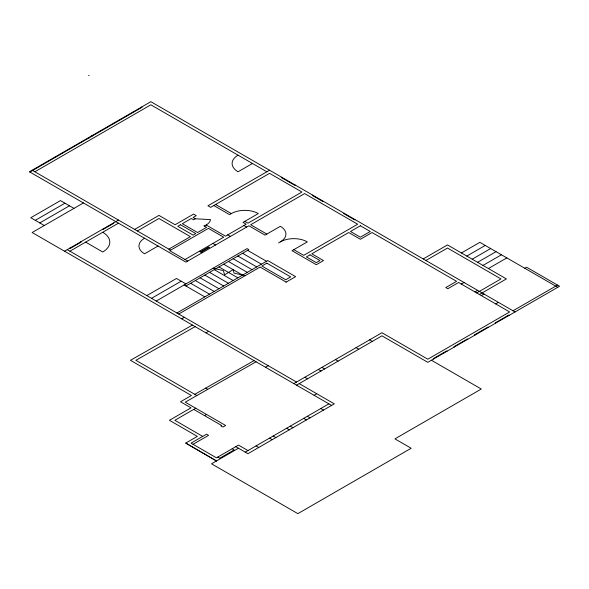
<?xml version="1.0" encoding="UTF-8"?>
<svg xmlns="http://www.w3.org/2000/svg" width="589" height="589" viewBox="0 0 589 589"><rect width="100%" height="100%" fill="white"/><g stroke="black" fill="none" stroke-linecap="round" stroke-linejoin="round"><path stroke-width="0.88" d="M29.899 172.04L142.082 107.272L141.632 107.014M34.847 171.782L150.85 104.813L266.846 171.782M35.296 220.323L64.967 203.19M39.794 222.922L69.465 205.789M83.402 202.933L32.145 232.522L331.592 405.409M64.518 251.216L118.477 220.065M69.914 251.216L118.477 223.179M134.66 229.408L158.942 215.39L175.124 224.74L193.56 214.094L196.255 215.655L193.111 217.466L195.357 218.769L210.545 219.638A15.262 8.813 0 0 1 206.15 224.998L204.354 226.036M252.46 163.477L238.074 171.782A20.35 11.751 0 0 1 238.074 155.165M137.355 230.969L158.942 218.504L190.416 236.675L168.829 249.14M269.548 170.221L207.946 205.789L210.648 207.343L269.548 173.343L301.921 192.029L247.962 223.179L244.818 221.361M195.357 218.769L193.56 219.807L191.315 218.504L182.318 223.702L197.609 232.522L206.599 227.332L203.904 225.778M158.043 246.025L144.555 253.807A19.076 11.014 0 0 1 144.555 238.236M281.689 177.23L281.233 177.495L294.728 185.277L295.177 185.02M206.15 224.998L225.484 236.16L246.165 224.218L243.021 222.399L258.306 213.571A19.076 11.014 0 0 0 231.33 213.571L229.533 214.617L213.792 205.524M185.02 259.521L223.687 237.198L208.396 228.37L169.728 250.693L187.714 261.082M200.415 251.797L208.749 246.99L209.419 247.38L201.092 252.188M312.707 195.143L312.258 195.401L323.052 201.637L323.501 201.372M146.801 295.604L176.472 278.472L185.918 283.92M151.52 298.328L181.198 281.196M156.24 301.053L247.063 248.617L248.867 249.655L185.918 285.996M278.538 242.911L280.335 241.873A19.076 11.014 0 0 1 307.311 241.873L292.026 250.693L316.308 264.711L323.501 260.559L311.809 253.807L348.681 232.522L360.372 239.274L372.057 232.522L456.585 281.328L445.799 287.557L447.817 288.728L458.61 282.492L509.64 311.956L427.813 359.202L381.952 332.726L293.823 383.601M344.182 213.314L343.733 213.571L354.526 219.807L354.976 219.542M67.22 249.655L176.928 312.995L267.745 260.559L295.626 276.653L285.959 282.234M176.928 312.995L178.717 314.04L260.102 267.053L286.18 282.109M423.204 258.939L447.485 244.921L506.385 278.928L479.409 294.5M425.899 260.493L447.485 248.035L500.989 278.928L476.707 292.947M256.06 361.801L185.24 402.162L225.646 425.486L222.944 427.047L220.919 425.876L221.597 425.486L193.722 409.392M461.423 252.968L479.858 242.322L557.754 287.299M265.499 367.249L268.186 365.695M195.747 408.229L174.837 420.296L202.712 436.39M466.819 256.082L485.248 245.436M472.209 259.197L490.644 248.551M204.508 415.62L206.533 414.457M477.605 262.311L496.041 251.672M483.002 265.425L501.438 254.787M185.741 443.075L216.465 460.944L185.741 443.075L197.315 436.39L169.441 420.296L191.02 407.838L180.521 401.772L191.403 395.491L130.456 360.306L192.434 325.069M461.305 284.053L464.007 282.492M488.399 268.54L506.834 257.901M193.045 444.305L208.558 435.352L206.533 434.181L191.02 443.142L216.465 457.83L238.493 445.107L247.962 450.578M296.525 385.162L381.952 335.84L427.813 362.316L559.55 286.261L526.618 267.244L524.814 268.282M474.911 291.901L477.605 290.348M481.316 295.604L484.011 294.044M314.055 395.285L316.749 393.732M238.493 448.222L211.517 463.801L297.872 513.652L411.166 448.244L394.939 438.871L481.272 389.027L431.406 360.24M495.702 303.909L498.404 302.356M245.267 452.131L328.898 403.848M513.012 310.786L557.525 285.091M181.648 318.833L184.357 317.294M195.136 326.623L135.875 360.313L196.8 395.491M205.929 332.851L208.631 331.312M194.775 394.321L254.036 360.63M213.152 268.201L223.356 270.587L224.623 274.82L233.119 269.637L234.054 273.097L245.134 275.689M515.036 311.956L150.85 101.691L29.45 171.782L185.918 262.12L248.867 225.778L265.05 235.121L280.335 226.294A19.076 11.014 0 0 1 280.335 241.873M509.19 315.329L508.741 315.071L495.253 322.86L495.702 323.118M88.578 75.348L89.027 75.606M488.509 327.27L488.06 327.013L474.572 334.802L475.021 335.06M467.828 339.212L467.379 338.955L453.891 346.744L454.34 347.002M215.589 204.486L231.33 213.571M266.846 234.083L250.664 224.74L304.616 193.59L357.67 224.218L303.718 255.368L293.823 249.655M91.722 135.831L92.171 136.088M243.92 225.513L246.614 227.074M88.578 137.649L89.027 137.907M447.147 351.154L446.698 350.897L433.209 358.686L433.659 358.944M227.729 234.864L230.432 236.417M247.638 250.369L266.515 261.273M242.572 253.292L261.45 264.196M237.846 256.016L256.73 266.92M212.894 243.426L215.589 244.987M233.126 258.74L252.011 269.644M369.583 339.86L372.285 341.421M228.407 261.472L247.292 272.368M223.687 264.196L242.572 275.1M199.406 251.216L202.101 252.769M218.961 266.92L237.846 277.824M356.095 347.65L358.797 349.211M38.668 166.459L39.117 166.716M214.241 269.644L233.126 280.548M209.522 272.368L228.407 283.272M32.145 170.221L170.633 250.178M204.803 275.1L223.687 285.996M113.302 223.047L113.751 223.312L102.965 229.541L102.515 229.283M200.083 277.824L218.961 288.728M73.964 208.381L60.476 200.599L30.797 217.731L44.285 225.513M335.413 359.592L338.115 361.145M195.357 280.548L214.241 291.452M190.637 283.272L209.522 294.176M184.121 284.958L204.803 296.9M321.925 367.381L324.627 368.935M318.332 369.458L321.027 371.011M85.655 242.131L102.736 251.996A24.164 13.952 0 0 0 102.736 232.265M80.708 241.873L81.157 242.131L70.363 248.359L69.914 248.102M304.844 377.24L307.539 378.801M178.717 314.04L296.517 382.047M299.212 383.608L334.294 403.848L247.962 453.692L235.799 446.668M320.806 408.523L323.501 410.084M307.311 416.313L310.013 417.866M303.718 418.389L306.413 419.942M290.23 426.178L292.924 427.732M286.629 428.255L289.332 429.808M205.568 388.092L207.674 389.307M273.141 436.037L275.843 437.598M269.548 438.113L272.243 439.674M256.06 445.902L258.755 447.463M232.199 448.744L234.186 449.893L219.8 458.198L217.812 457.049M180.521 224.74L177.826 226.294L193.111 235.121L195.806 233.561L180.521 224.74M266.846 263.158L261.906 266.014L285.731 279.768L290.679 276.911L266.846 263.158M310.013 254.846L306.413 256.929L316.308 262.635L319.901 260.559L310.013 254.846M360.372 225.778L350.477 231.484L360.372 237.198L370.26 231.484L360.372 225.778"/></g></svg>
